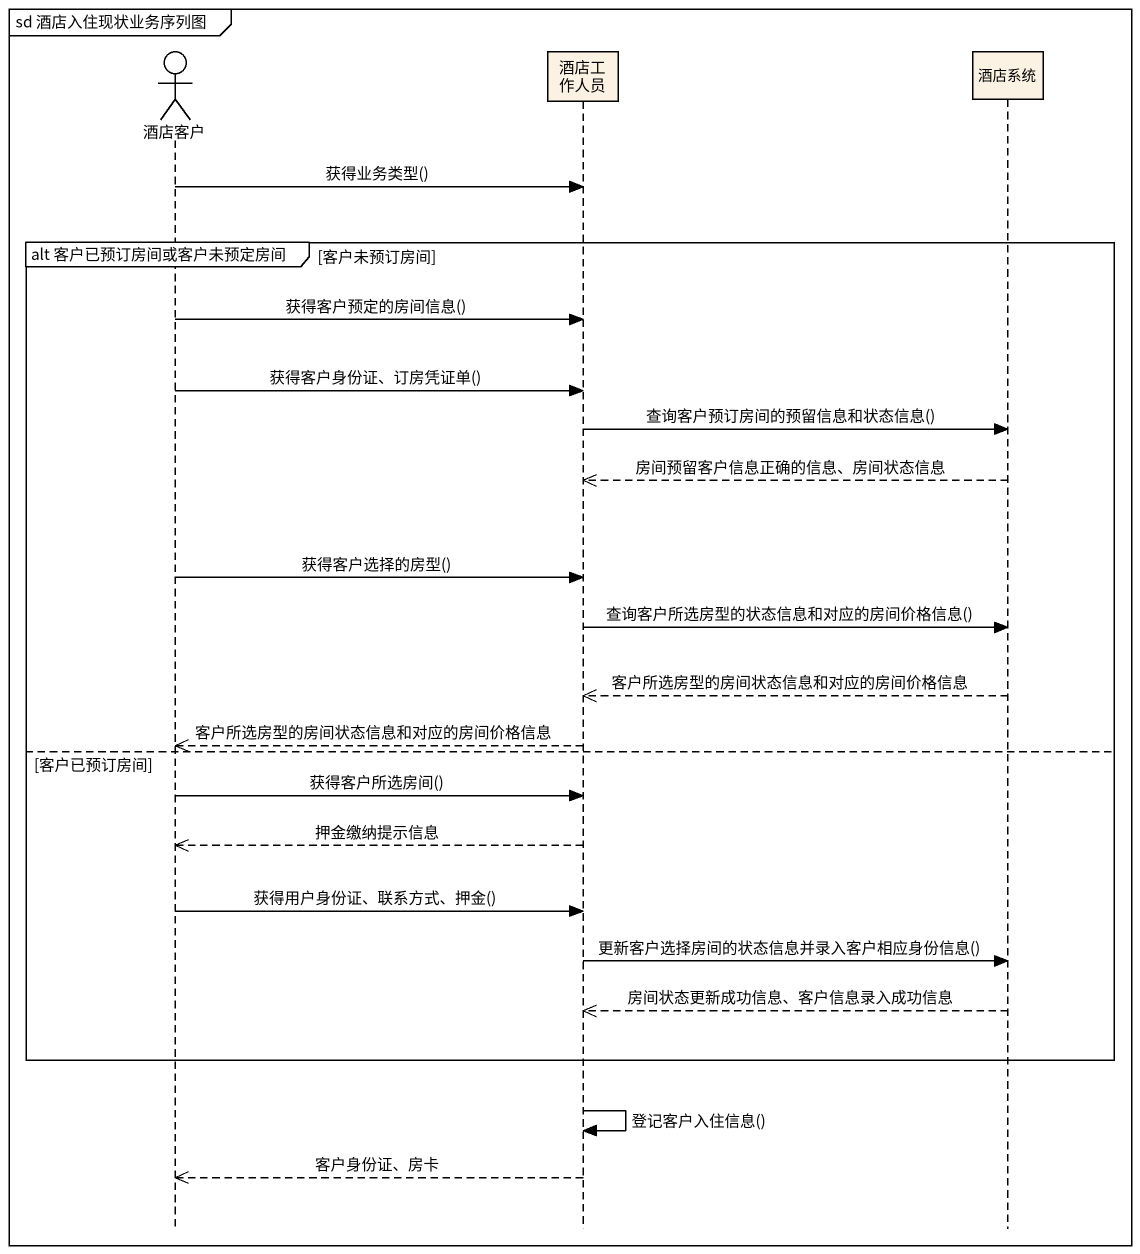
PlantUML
@startuml
mainframe sd 酒店入住现状业务序列图
hide footbox
actor 酒店客户
participant 酒店工作人员 #FCF2E3
participant 酒店系统 #FCF2E3

酒店客户 -> 酒店工作人员 : 获得业务类型()
group alt 客户已预订房间或客户未预定房间 [客户未预订房间]
  酒店客户 -> 酒店工作人员 : 获得客户预定的房间信息()
  酒店客户 -> 酒店工作人员 : 获得客户身份证、订房凭证单()
  酒店工作人员 -> 酒店系统 : 查询客户预订房间的预留信息和状态信息()
  酒店系统 -->> 酒店工作人员 : 房间预留客户信息正确的信息、房间状态信息
  酒店客户 -> 酒店工作人员 : 获得客户选择的房型()
  酒店工作人员 -> 酒店系统 : 查询客户所选房型的状态信息和对应的房间价格信息()
  酒店系统 -->> 酒店工作人员 : 客户所选房型的房间状态信息和对应的房间价格信息
  酒店工作人员 -->> 酒店客户 : 客户所选房型的房间状态信息和对应的房间价格信息
else 客户已预订房间
  酒店客户 -> 酒店工作人员 : 获得客户所选房间()
  酒店工作人员 -->> 酒店客户 : 押金缴纳提示信息
  酒店客户 -> 酒店工作人员 : 获得用户身份证、联系方式、押金()
  酒店工作人员 -> 酒店系统 : 更新客户选择房间的状态信息并录入客户相应身份信息()
  酒店系统 -->> 酒店工作人员 : 房间状态更新成功信息、客户信息录入成功信息
end
酒店工作人员 -> 酒店工作人员 : 登记客户入住信息()
酒店工作人员 -->> 酒店客户 : 客户身份证、房卡
@enduml
